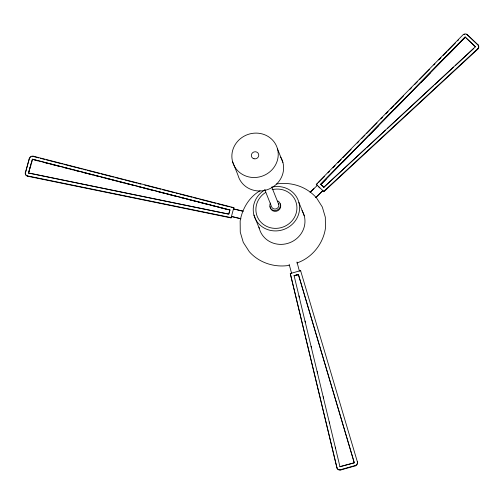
<?xml version="1.0" encoding="UTF-8"?>
<svg xmlns="http://www.w3.org/2000/svg" width="504" height="504" viewBox="0 0 504 504"><rect width="100%" height="100%" fill="white"/><g stroke="black" fill="none" stroke-linecap="round" stroke-linejoin="round"><path stroke-width="0.76" d="M231.462 216.487L231.053 217.904L27.682 176.236A3.144 2.961 -21.8 0 1 25.452 172.626L29.364 158.401A3.144 2.961 -21.8 0 1 33.289 156.202L233.812 207.648L233.528 209.399M25.666 171.896L29.364 158.401M28.47 173.061L32.42 159.182L229.944 209.973M28.495 173.124L32.42 159.182M28.967 171.814L29.389 170.365M30.026 168.197L30.864 165.306M31.5 163.132L31.922 161.683M28.413 172.922L228.74 214.093L229.887 209.84M228.772 214.156L229.969 210.042L32.47 159.314M231.053 217.904L233.812 207.648M317.545 185.774L316.266 184.363L462.918 34.889A3.144 2.961 -21.8 0 1 467.378 34.719L477.918 44.862A3.144 2.961 -21.8 0 1 477.805 49.134L323.833 191.709L322.686 190.625M316.399 184.697L317.501 183.576M318.604 182.448L324.671 176.268M327.978 172.897L329.629 171.209M332.936 167.838L335.141 165.596M337.901 162.786L341.208 159.409M342.865 157.727L351.131 149.297M357.197 143.117L358.848 141.429M361.607 138.619L364.915 135.248M366.572 133.56L370.427 129.629M371.53 128.507L377.042 122.888M380.904 118.95L382.555 117.268M385.862 113.898L388.074 111.649M390.827 108.839L394.134 105.468M395.237 104.341L403.509 95.911M409.569 89.731L411.781 87.482M414.534 84.672L417.293 81.862M419.498 79.619L429.421 69.502M433.831 65.01L434.933 63.882M438.795 59.951L441 57.702M443.205 55.453L447.061 51.521M448.163 50.394L455.332 43.092M457.538 40.843L458.64 39.721M326.378 178.907L320.865 184.527L320.727 184.193L465.148 36.994L475.436 46.696L323.864 187.23L365.375 148.793M320.809 184.388L465.23 37.195L475.518 46.897M342.361 162.616L352.283 152.504M368.821 135.645L378.737 125.534M394.726 109.242L405.197 98.563M421.186 82.272L430.555 72.721M447.092 55.868L457.015 45.757M310.099 192.156L317.262 185.472M310.18 192.358L313.992 188.647M315.75 197.48L322.831 190.6L315.825 197.681M366.553 147.792L385.554 130.114M387.311 128.577L433.409 85.8M434.587 84.804L453.581 67.12M455.339 65.583L473.76 48.434M323.833 191.709L323.7 191.375L477.666 48.8A3.144 2.961 -21.8 0 0 477.786 44.528M260.064 190.764C249.165 197.02 242.21 208.782 240.156 221.017L240.263 232.168L243.281 242.38L249.31 251.71C259.119 262.842 274.472 267.731 289 265.406M296.887 262.987C311.882 257.935 323.089 243.955 325.439 228.362L325.326 217.218L322.308 206.999L316.6 197.984M300.598 270.629L357.456 462.105A3.144 2.961 -21.8 0 1 355.219 465.891L340.767 469.974A3.144 2.961 -21.8 0 1 336.962 467.895L290.279 273.546L300.598 270.629L300.737 270.963M340.005 466.887L294.084 275.625L298.418 274.548L354.306 462.848L339.929 466.685L354.274 462.779M298.418 274.548L294.084 275.625M294.166 275.827L298.444 274.617M336.829 467.561A3.144 2.961 -21.8 0 0 340.635 469.64L355.087 465.557A3.144 2.961 -21.8 0 0 357.323 461.771L357.456 462.105M276.589 183.973C291.117 181.648 306.47 186.537 316.279 197.669M29.238 173.219L227.997 213.998M25.32 172.292A3.144 2.961 -21.8 0 0 27.544 175.902L230.92 217.571M243.01 211.1L233.491 208.902L243.092 211.302M240.811 218.642L231.292 216.449L240.893 218.843M34.184 156.731L38.758 157.91M40.282 158.3L44.856 159.472M46.381 159.863L62.395 163.97M63.92 164.361L76.117 167.492M77.641 167.882L82.215 169.054M83.74 169.451L86.027 170.037M87.551 170.428L99.754 173.559M101.279 173.949L113.476 177.074M115 177.465L123.392 179.619M124.916 180.01L137.113 183.141M138.638 183.532L140.925 184.118M144.736 185.094L160.751 189.202M162.275 189.592L174.472 192.723M175.997 193.114L178.284 193.7M179.808 194.097L192.011 197.222M193.536 197.612L198.11 198.79M199.634 199.181L215.643 203.288M217.167 203.679L229.37 206.81M230.895 207.201L233.944 207.982M34.839 160.102L37.888 160.883M44.749 162.647L49.329 163.819M50.854 164.209L55.427 165.381M56.952 165.778L60.001 166.559M64.575 167.731L69.149 168.903M70.673 169.294L72.96 169.886M74.485 170.276L79.059 171.448M82.108 172.229L86.688 173.401M88.213 173.792L92.786 174.97M94.311 175.361L98.885 176.532M101.934 177.314L104.221 177.899M105.745 178.296L110.319 179.468M111.844 179.859L116.418 181.031M117.942 181.421L124.047 182.99M125.572 183.38L130.145 184.552M131.67 184.943L133.957 185.529M138.531 186.707L141.58 187.488M143.105 187.879L147.678 189.05M149.203 189.441L153.777 190.619M158.351 191.791L165.218 193.549M166.742 193.939L171.316 195.117M172.841 195.508L175.89 196.289M180.463 197.461L185.037 198.633M186.562 199.03L194.947 201.178M198.003 201.959L202.577 203.137M204.101 203.528L208.675 204.7M210.2 205.09L216.298 206.653M217.822 207.043L226.208 209.198M466.099 34.31A3.144 2.961 -21.8 0 1 467.517 35.053L477.918 44.862M320.727 184.193L323.814 187.097M323.889 187.299L320.783 184.325L465.148 36.994M316.266 184.363L323.7 191.375M318.685 186.852L319.832 187.935M477.666 48.8L477.805 49.134M467.378 34.719L467.517 35.053M277.521 148.963A23.367 22.019 -21.8 0 1 248.749 176.917A23.367 22.019 -21.8 0 1 238.864 140.055A23.367 22.019 -21.8 0 1 277.521 148.963L282.908 162.427M298.885 202.375L304.265 215.838M271.744 187.003L278.718 204.441M299.389 271.045L296.969 262.023M264.808 189.769L271.492 206.482A3.755 3.541 -21.8 0 0 276.488 208.725A3.755 3.541 -21.8 0 0 278.359 203.591M290.279 273.546L336.962 467.895M355.087 465.557L355.219 465.891M232.571 161.658L237.957 175.121A23.367 22.019 -21.8 0 0 269.023 189.044A23.367 22.019 -21.8 0 0 280.665 157.135M253.934 215.069L259.321 228.526M340.635 469.64L340.767 469.974M33.289 156.202L33.422 156.536M27.544 175.902L27.682 176.236M298.368 274.415L354.224 462.647M289.12 264.241L291.621 273.464M298.985 295.829L299.351 297.36M305.033 321.048L305.405 322.579M311.088 346.267L311.453 347.798M317.142 371.492L317.507 373.017M323.19 396.711L323.555 398.236M329.244 421.93L329.61 423.454M335.292 447.149L335.658 448.68M464.071 34.518A3.144 2.961 -21.8 0 1 464.461 34.373M29.635 158.357A3.144 2.961 -21.8 0 1 30.064 157.657M30.662 157.09A3.144 2.961 -21.8 0 1 31.009 156.864M32.193 156.467A3.144 2.961 -21.8 0 1 33.018 156.46M277.83 200.976A5.368 5.059 -21.8 0 1 279.682 207.887A5.368 5.059 -21.8 0 1 272.381 209.954A5.368 5.059 -21.8 0 1 270.528 203.036M280.085 203.629A5.368 5.059 -21.8 0 1 276.753 211.189A5.368 5.059 -21.8 0 1 270.113 206.445M272.097 189.687A20.683 19.486 -21.8 0 1 296.522 211.831A20.683 19.486 -21.8 0 1 264.625 225.263A20.683 19.486 -21.8 0 1 265.721 192.371M272.179 187.072A23.367 22.019 -21.8 0 1 298.979 212.915A23.367 22.019 -21.8 0 1 262.452 226.989A23.367 22.019 -21.8 0 1 265.079 189.806M302.022 210.546A23.367 22.019 -21.8 0 1 289.674 242.739A23.367 22.019 -21.8 0 1 258.993 227.128M254.035 158.785A3.755 3.541 -21.8 0 0 258.659 154.293A3.755 3.541 -21.8 0 0 252.447 152.857A3.755 3.541 -21.8 0 0 254.035 158.785"/></g></svg>
